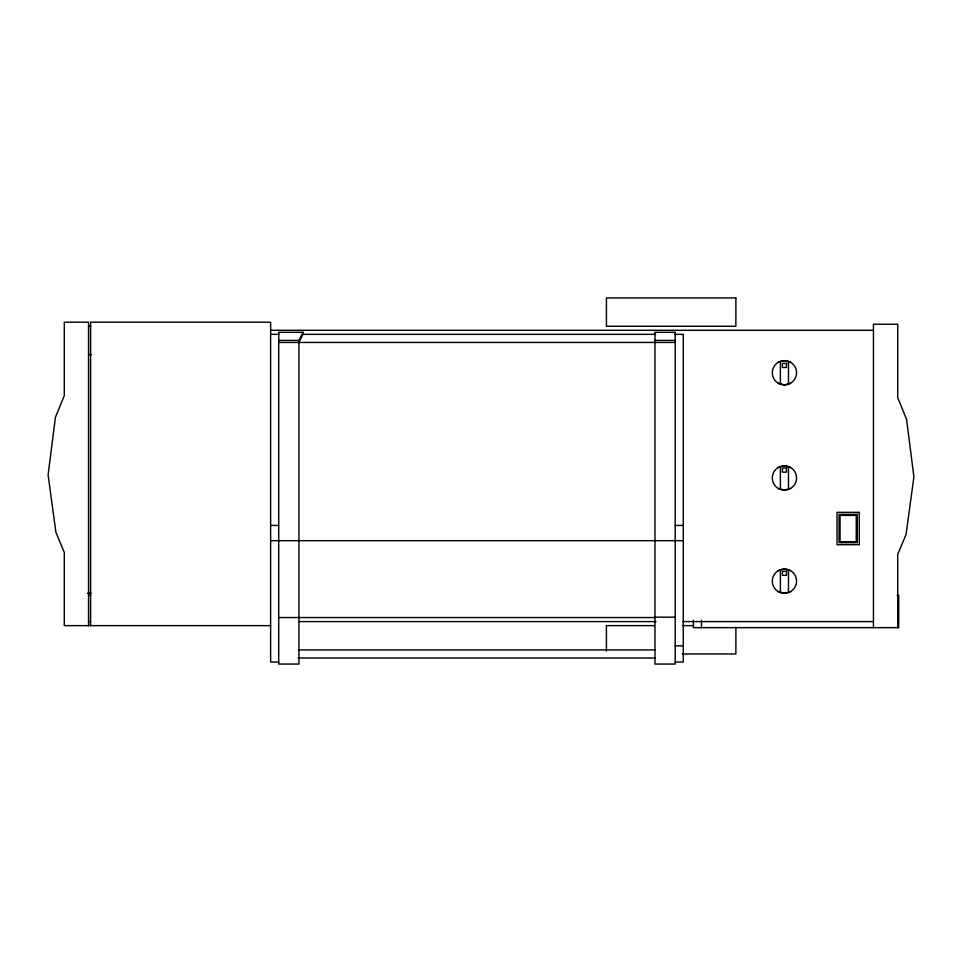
<?xml version="1.0" encoding="UTF-8"?>
<svg xmlns="http://www.w3.org/2000/svg" width="962" height="962" viewBox="0 0 962 962"><rect width="100%" height="100%" fill="white"/><g stroke="black" fill="none" stroke-linecap="round" stroke-linejoin="round"><path stroke-width="1.44" d="M298.941 340.404L302.982 332.323L278.715 332.323L278.715 664.069L298.941 664.069L298.941 340.404L278.715 340.404M298.941 342.436L302.982 334.343L302.982 332.323M790.499 383.285L784.439 384.908L778.366 383.285A12.133 12.133 0 0 1 778.366 362.265L784.439 360.642L790.499 362.265M790.499 488.48L784.439 490.103L778.366 488.48A12.133 12.133 0 0 1 778.366 467.46L784.439 465.824L790.499 467.46M790.499 591.642L784.439 593.265L778.366 591.642A12.133 12.133 0 0 1 778.366 570.622L784.439 568.999L790.499 570.622M88.552 326.25L90.584 326.25M270.623 330.291L873.448 330.291M270.623 334.343L279.16 334.343M302.741 334.343L655.675 334.343M674.747 334.343L683.285 334.343L683.285 662.048L675.204 662.048M654.966 340.404L675.204 340.404M278.715 342.436L675.204 342.436M88.552 354.569L91.546 354.569M270.623 525.42L278.715 525.42M675.204 525.42L683.285 525.42M270.623 540.68L683.285 540.68M87.602 593.265L91.149 593.265M88.552 595.298L90.584 595.298M897.149 595.298L898.724 595.298L898.724 627.657L693.41 627.657L693.41 620.31M654.966 617.159L675.204 617.159M278.715 617.544L654.966 617.544M88.552 621.596L90.584 621.596M299.11 621.596L656.024 621.596M682.996 621.596L873.448 621.596M270.623 625.637L64.286 625.637L64.286 552.368L55.94 532.491L48.1 474.927L55.423 417.304L64.286 395.635L64.286 322.198L88.552 322.198L88.552 625.637M654.4 625.637L606.421 625.637L606.421 650.973M682.323 625.637L693.578 625.637M675.204 645.863L683.285 645.863M298.196 649.915L654.966 649.915M682.323 653.956L735.882 653.956L735.882 627.128M298.196 658.008L654.966 658.008M278.715 662.048L270.623 662.048L270.623 322.198L90.584 322.198L90.584 625.637M302.934 332.407L302.982 334.343M897.714 627.657L897.714 554.389L906.06 534.511L913.9 476.96L906.577 419.324L897.714 397.655L897.714 324.23L873.448 324.23L873.448 627.657M788.479 361.423L788.479 384.127M788.479 466.618L788.479 489.309M788.479 569.781L788.479 592.484M780.386 361.423L780.386 384.127M780.386 466.618L780.386 489.309M780.386 569.781L780.386 592.484M701.49 620.31L701.49 627.657M778.366 591.642A12.133 12.133 0 0 0 796.572 581.132A12.133 12.133 0 0 0 778.366 570.622M778.366 488.48A12.133 12.133 0 0 0 796.572 477.97A12.133 12.133 0 0 0 778.366 467.46M778.366 383.285A12.133 12.133 0 0 0 796.572 372.775A12.133 12.133 0 0 0 778.366 362.265M735.882 297.931L606.421 297.931L606.421 326.25L735.882 326.25L735.882 297.931M675.204 332.323L654.966 332.323L654.966 664.069L675.204 664.069L675.204 332.323M786.459 363.444L782.407 363.444L782.407 367.496L786.459 367.496L786.459 363.444M786.459 468.121L782.407 468.121L782.407 472.162L786.459 472.162L786.459 468.121M859.282 512.349L837.024 512.349L837.024 544.72L859.282 544.72L859.282 512.349M857.262 514.381L839.056 514.381L839.056 542.7L857.262 542.7L857.262 514.381M856.252 515.391L840.066 515.391L840.066 541.69L856.252 541.69L856.252 515.391M786.459 571.308L782.407 571.308L782.407 575.348L786.459 575.348L786.459 571.308"/></g></svg>
